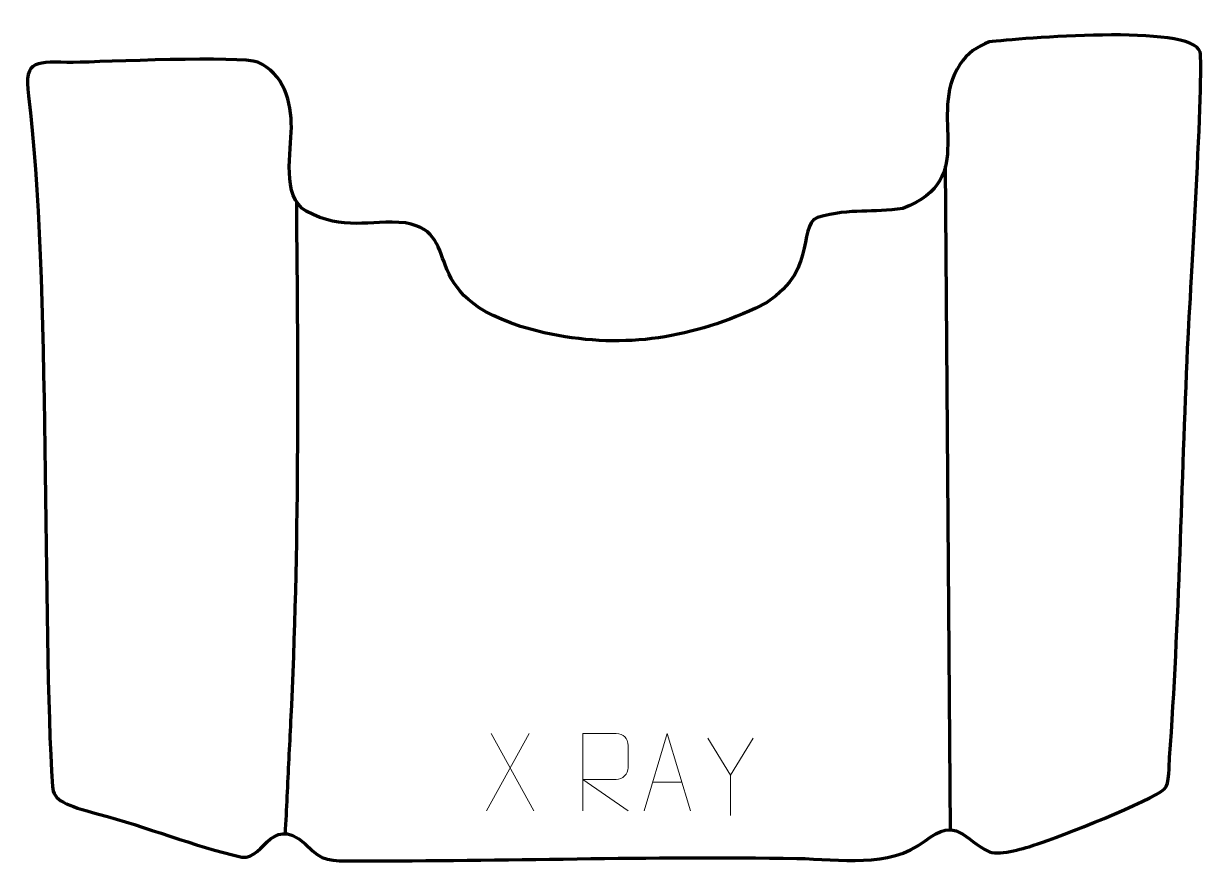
# Model space of a CAD drawing. Header units: millimetres. Extents: x -414 to -33, y 348 to 620.
import ezdxf

# ---------------------------------------------------------------- set-up
doc = ezdxf.new("R2010")
doc.units = ezdxf.units.MM
doc.header["$MEASUREMENT"] = 0
doc.layers.add('layer 2', color=7, linetype='Continuous')
doc.layers.add('layer 3', color=7, linetype='Continuous')

msp = doc.modelspace()

# ---------------------------------------------------------------- linework, layer by layer
at = {"layer": 'layer 2', "color": 142, "lineweight": 158}
msp.add_open_spline([(-114.8854, 360.0121), (-114.8854, 360.0121), (-116.4631, 574.2107), (-116.4631, 574.2107)], degree=3, dxfattribs=at)
msp.add_open_spline([(-325.8882, 562.7803), (-325.3529, 506.421), (-324.9683, 451.3539), (-327.7446, 394.9231), (-327.7446, 394.9231), (-327.9424, 390.9037), (-328.1401, 386.8841), (-328.3379, 382.8646), (-328.3379, 382.8646), (-328.7334, 374.8256), (-329.1288, 366.7866), (-329.5243, 358.7476)], degree=3, knots=[0, 0, 0, 0, 0.25, 0.25, 0.25, 0.25, 0.5, 0.5, 0.5, 0.5, 1, 1, 1, 1], dxfattribs=at)
at = {"layer": 'layer 3', "color": 242, "lineweight": 158}
msp.add_open_spline([(-412.3305, 596.8899), (-413.8794, 609.0294), (-409.6094, 607.6655), (-397.8456, 607.6335), (-397.8456, 607.6335), (-388.1995, 607.7982), (-343.8946, 609.8963), (-338.3476, 607.6705), (-338.3476, 607.6705), (-329.9894, 604.3168), (-327.4136, 594.6943), (-327.4976, 586.5999), (-327.4976, 586.5999), (-327.5774, 578.9055), (-330.747, 564.3945), (-322.728, 559.6388), (-322.728, 559.6388), (-310.3855, 553.0305), (-302.6851, 556.9965), (-290.6713, 555.8229), (-290.6713, 555.8229), (-270.0892, 552.2001), (-290.2621, 530.729), (-245.9479, 520.4181), (-245.9479, 520.4181), (-221.6912, 515.0022), (-200.193, 518.1303), (-177.6833, 528.2887), (-177.6833, 528.2887), (-157.12, 538.1859), (-164.6335, 554.6924), (-157.7666, 557.6184), (-157.7666, 557.6184), (-146.5225, 560.7207), (-140.0767, 558.9321), (-130.2388, 560.5441), (-130.2388, 560.5441), (-105.131, 570.1257), (-122.8062, 590.419), (-111.7996, 607.0111), (-111.7996, 607.0111), (-109.4229, 610.5938), (-106.1603, 612.8552), (-102.3913, 614.2473), (-102.3913, 614.2473), (-92.9704, 615.3645), (-36.8903, 620.162), (-34.3463, 611.0307), (-34.3463, 611.0307), (-32.9423, 605.9913), (-37.7464, 527.8905), (-38.3552, 515.4285), (-38.3552, 515.4285), (-40.2777, 471.6295), (-41.0305, 426.9839), (-44.1557, 383.3454), (-44.1557, 383.3454), (-44.2997, 381.333), (-44.2447, 374.6015), (-45.7715, 373.2215), (-45.7715, 373.2215), (-50.1723, 369.2445), (-79.7064, 357.7581), (-86.9465, 355.3597), (-86.9465, 355.3597), (-90.9371, 354.0936), (-98.1755, 351.7553), (-102.3209, 352.8464), (-102.3209, 352.8464), (-110.6884, 356.7475), (-112.5803, 364.715), (-123.1275, 356.3042), (-123.1275, 356.3042), (-134.9889, 347.557), (-150.3367, 350.5109), (-164.4021, 350.7804), (-164.4021, 350.7804), (-211.7547, 351.5969), (-258.9465, 349.8445), (-306.2379, 350.0247), (-306.2379, 350.0247), (-311.4136, 350.0444), (-316.9582, 349.3961), (-320.6274, 353.2411), (-320.6274, 353.2411), (-333.9494, 367.202), (-335.8268, 350.1173), (-343.5048, 351.1971), (-343.5048, 351.1971), (-359.2479, 354.863), (-374.1133, 360.9132), (-389.7616, 365.1064), (-389.7616, 365.1064), (-400.2748, 367.9235), (-404.2868, 369.431), (-404.5885, 374.0153), (-404.5885, 374.0153), (-407.9044, 424.4028), (-405.1189, 540.3693), (-412.3305, 596.8899)], degree=3, knots=[0, 0, 0, 0, 0.03846154, 0.03846154, 0.03846154, 0.03846154, 0.07692308, 0.07692308, 0.07692308, 0.07692308, 0.11538462, 0.11538462, 0.11538462, 0.11538462, 0.15384615, 0.15384615, 0.15384615, 0.15384615, 0.19230769, 0.19230769, 0.19230769, 0.19230769, 0.23076923, 0.23076923, 0.23076923, 0.23076923, 0.26923077, 0.26923077, 0.26923077, 0.26923077, 0.30769231, 0.30769231, 0.30769231, 0.30769231, 0.34615385, 0.34615385, 0.34615385, 0.34615385, 0.38461538, 0.38461538, 0.38461538, 0.38461538, 0.42307692, 0.42307692, 0.42307692, 0.42307692, 0.46153846, 0.46153846, 0.46153846, 0.46153846, 0.5, 0.5, 0.5, 0.5, 0.53846154, 0.53846154, 0.53846154, 0.53846154, 0.57692308, 0.57692308, 0.57692308, 0.57692308, 0.61538462, 0.61538462, 0.61538462, 0.61538462, 0.65384615, 0.65384615, 0.65384615, 0.65384615, 0.69230769, 0.69230769, 0.69230769, 0.69230769, 0.73076923, 0.73076923, 0.73076923, 0.73076923, 0.76923077, 0.76923077, 0.76923077, 0.76923077, 0.80769231, 0.80769231, 0.80769231, 0.80769231, 0.84615385, 0.84615385, 0.84615385, 0.84615385, 0.88461538, 0.88461538, 0.88461538, 0.88461538, 0.92307692, 0.92307692, 0.92307692, 0.92307692, 1, 1, 1, 1], dxfattribs=at)
at = {"layer": 'layer 3', "color": 250, "lineweight": 9}
for points in [[(-250.7511, 391.0668), (-250.7511, 391.0668), (-264.4917, 366.171), (-264.4917, 366.171)], [(-263.0371, 391.0668), (-263.0371, 391.0668), (-249.2965, 366.1133), (-249.2965, 366.1133)], [(-185.8087, 377.6534), (-185.8087, 377.6534), (-193.1296, 389.5521), (-193.1296, 389.5521)], [(-210.9146, 375.3627), (-210.9146, 375.3627), (-201.4189, 375.3627), (-201.4189, 375.3627)]]:
    msp.add_open_spline(points, degree=3, dxfattribs=at)
for points, knots in [([(-233.4988, 366.1133), (-233.4988, 366.1133), (-233.4988, 391.0668), (-233.4988, 391.0668), (-233.4988, 391.0668), (-229.904, 391.0668), (-226.3085, 391.0668), (-222.7133, 391.0668), (-222.7133, 391.0668), (-220.388, 391.0291), (-218.8307, 389.5391), (-218.8348, 387.1727), (-218.8348, 387.1727), (-218.8352, 385.1372), (-218.8352, 382.0778), (-218.8348, 380.0418), (-218.8348, 380.0418), (-218.8413, 378.1663), (-220.6536, 376.2245), (-222.6631, 376.2054), (-222.6631, 376.2054), (-222.6631, 376.2054), (-233.4988, 376.2054), (-233.4988, 376.2054), (-233.4988, 376.2054), (-233.4988, 376.2054), (-218.8441, 366.1133), (-218.8441, 366.1133)], [0, 0, 0, 0, 0.125, 0.125, 0.125, 0.125, 0.25, 0.25, 0.25, 0.25, 0.375, 0.375, 0.375, 0.375, 0.5, 0.5, 0.5, 0.5, 0.625, 0.625, 0.625, 0.625, 0.75, 0.75, 0.75, 0.75, 1, 1, 1, 1]), ([(-213.6372, 366.1133), (-213.6372, 366.1133), (-206.2662, 391.0668), (-206.2662, 391.0668), (-206.2662, 391.0668), (-206.2662, 391.0668), (-198.6963, 366.1133), (-198.6963, 366.1133)], [0, 0, 0, 0, 0.33333333, 0.33333333, 0.33333333, 0.33333333, 1, 1, 1, 1]), ([(-178.4863, 389.5521), (-178.4863, 389.5521), (-185.8087, 377.6534), (-185.8087, 377.6534), (-185.8087, 377.6534), (-185.8087, 377.6534), (-185.808, 364.5985), (-185.808, 364.5985)], [0, 0, 0, 0, 0.33333333, 0.33333333, 0.33333333, 0.33333333, 1, 1, 1, 1])]:
    msp.add_open_spline(points, degree=3, knots=knots, dxfattribs=at)

doc.saveas('drawing.dxf')
